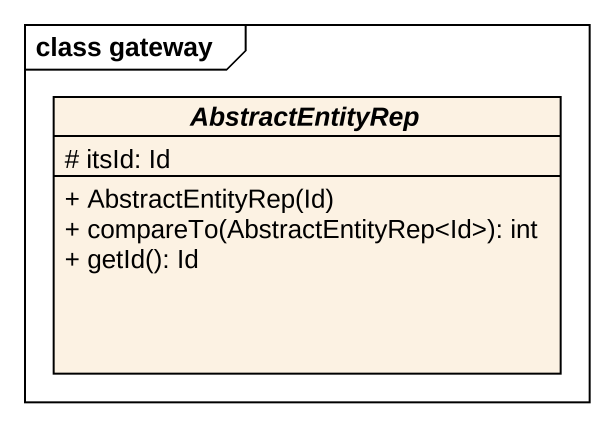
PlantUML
@startuml
mainframe class gateway
hide circle
hide empty members
skinparam classAttributeIconSize 0
abstract class AbstractEntityRep {
  # itsId: Id
  + AbstractEntityRep(Id)
  + compareTo(AbstractEntityRep<Id>): int
  + getId(): Id
}
@enduml
